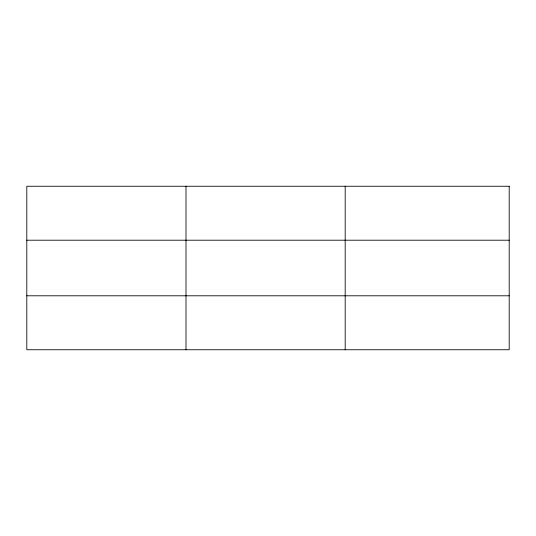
<?xml version="1.0" encoding="UTF-8"?>
<svg xmlns="http://www.w3.org/2000/svg" width="536" height="536" viewBox="0 0 536 536"><rect width="100%" height="100%" fill="white"/><g stroke="black" fill="none" stroke-linecap="round" stroke-linejoin="round"><path stroke-width="0.8" d="M185.992 186.253L185.992 349.747M345.184 186.253L345.184 349.747M26.8 240.208L509.2 240.208M26.8 295.792L509.2 295.792M509.2 186.253L509.2 349.747L26.8 349.747L26.8 186.253L509.2 186.253"/></g></svg>
